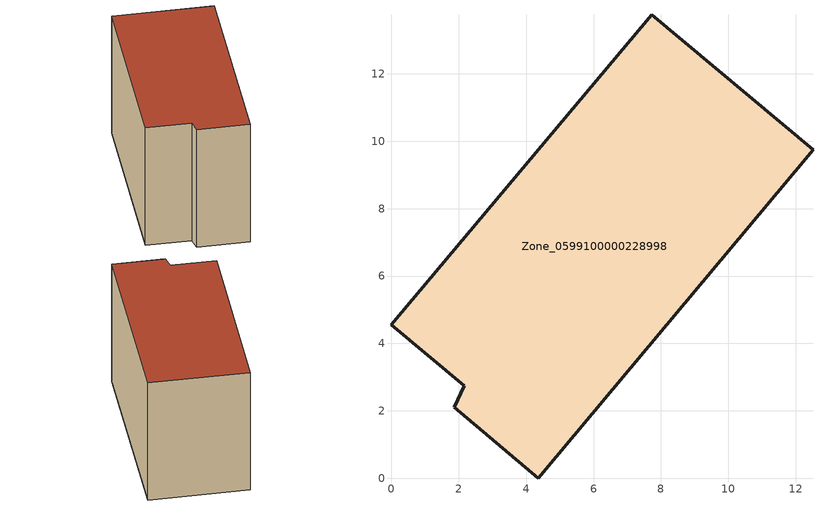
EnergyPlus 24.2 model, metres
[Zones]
Zone_0599100000228998
 floor ground (C_G): 1.86,2.1 2.16,2.75 0,4.56 7.72,13.75 12.51,9.74 4.36,0 z0
 wall outside (C_F): 2.16,2.75 1.86,2.1 4.36,0 12.51,9.74 7.72,13.75 0,4.56 2.16,2.75 z0:8.6
 roof outside (C_R): 7.72,13.75 0,4.56 2.16,2.75 1.86,2.1 4.36,0 12.51,9.74 z8.6
[BUILDING]
Pand.0599100000228998: North Axis=0; Terrain=City; Loads Convergence Tolerance Value=0.04; Temperature Convergence Tolerance Value=0.4; Solar Distribution=FullExterior; Maximum Number of Warmup Days=25; Minimum Number of Warmup Days=1
[Site:Location]
Rotterdam.The.Hague.AP_ZH_NLD Design_Conditions: Latitude=51.96; Longitude=4.45; Time Zone=1; Elevation=-4.5
[SITE:GROUNDTEMPERATURE:BUILDINGSURFACE]
18, 18, 18, 18, 18, 18, 18, 18, 18, 18, 18, 18
[MATERIAL] Thermal Absorptance=0.9; Solar Absorptance=0.7; Visible Absorptance=0.7
Name | Roughness | Thickness | Conductivity | Density | Specific Heat
G.TI.1946-1964 | MediumSmooth | 0.15 | 1 | 540 | 1210
F.TI.1946-1964 | Rough | 0.3 | 0.857143 | 1920 | 840
R.TI.1946-1964 | MediumRough | 0.2 | 0.277778 | 1500 | 1000
[CONSTRUCTION]
C_G: G.TI.1946-1964
C_F: F.TI.1946-1964
C_R: R.TI.1946-1964
[ZONE]
Zone_0599100000228998: Type=1; Multiplier=1; Ceiling Height=Autocalculate; Volume=Autocalculate; Floor Area=autocalculate; Part of Total Floor Area=Yes
[ZONEINFILTRATION:DESIGNFLOWRATE]
Infil_Zone_0599100000228998: Zone or ZoneList or Space or SpaceList=Zone_0599100000228998; Schedule=AlwaysOn; Design Flow Rate Calculation Method=Flow/Area; Flow Rate per Floor Area=0.003; Constant Term Coefficient=1; Temperature Term Coefficient=0; Velocity Term Coefficient=0; Velocity Squared Term Coefficient=0
[HVACTEMPLATE:ZONE:IDEALLOADSAIRSYSTEM]
Zone_0599100000228998: Maximum Heating Supply Air Temperature=50; Minimum Cooling Supply Air Temperature=13; Maximum Heating Supply Air Humidity Ratio=0.0156; Minimum Cooling Supply Air Humidity Ratio=0.0077; Heating Limit=NoLimit; Cooling Limit=NoLimit; Dehumidification Control Type=ConstantSensibleHeatRatio; Cooling Sensible Heat Ratio=0.7; Dehumidification Setpoint=60; Humidification Control Type=None; Humidification Setpoint=30; Outdoor Air Method=None; Outdoor Air Flow Rate per Person=0.00944; Outdoor Air Flow Rate per Zone Floor Area=0; Outdoor Air Flow Rate per Zone=0; Demand Controlled Ventilation Type=None; Outdoor Air Economizer Type=NoEconomizer; Heat Recovery Type=None; Sensible Heat Recovery Effectiveness=0.7; Latent Heat Recovery Effectiveness=0.65
[ZONECONTROL:THERMOSTAT]
ThermostatControl_Zone_0599100000228998: Zone or ZoneList=Zone_0599100000228998; Control Type Schedule=DualSetpointControlType; Control 1=Thermostat_Zone_0599100000228998; Temperature Difference Between Cutout And Setpoint=0
[THERMOSTATSETPOINT:DUALSETPOINT]
Thermostat_Zone_0599100000228998: Heating Setpoint Temperature Schedule=HeatingSetpoint_Zone_0599100000228998; Cooling Setpoint Temperature Schedule=CoolingSetpoint_Zone_0599100000228998
[SCHEDULE:COMPACT]
HeatingSetpoint_Zone_0599100000228998: Through: 12/31, For: AllDays, Until: 24:00, 21
CoolingSetpoint_Zone_0599100000228998: Through: 12/31, For: AllDays, Until: 24:00, 24
DualSetpointControlType: Through: 12/31, For: AllDays, Until: 24:00, 4
AlwaysOn: Through: 12/31, For: AllDays, Until: 24:00, 1
